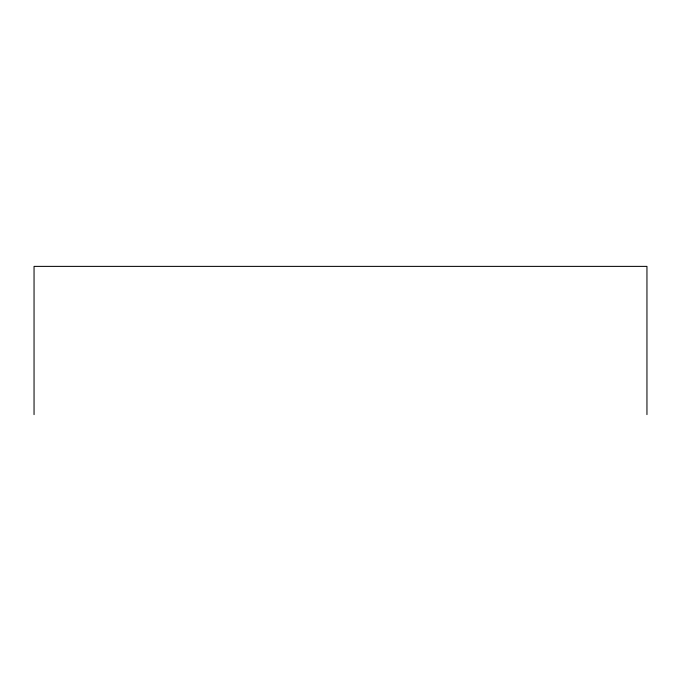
<?xml version="1.0" encoding="UTF-8"?>
<svg xmlns="http://www.w3.org/2000/svg" width="681" height="681" viewBox="0 0 681 681"><rect width="100%" height="100%" fill="white"/><g stroke="black" fill="none" stroke-linecap="round" stroke-linejoin="round"><path stroke-width="1.02" d="M646.95 414.618L646.95 266.382L34.05 266.382L34.05 414.618"/></g></svg>
